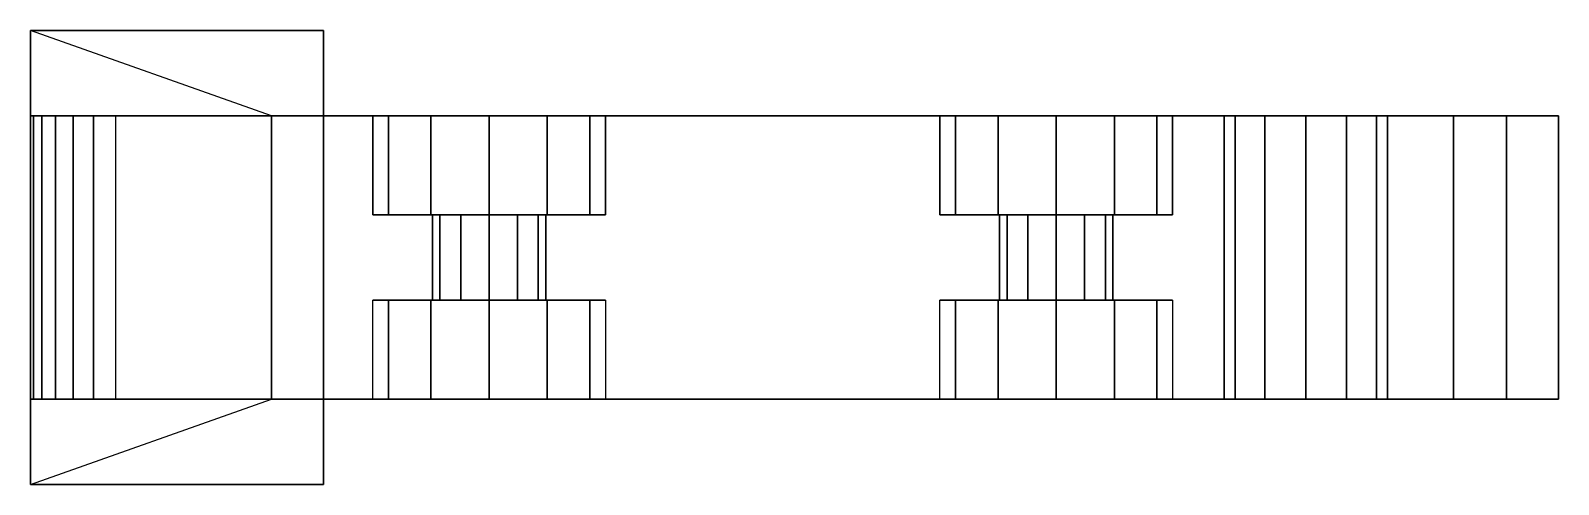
# Model space of a CAD drawing. Extents: x -53.9 to 0, y -3 to 13.
import ezdxf

# ---------------------------------------------------------------- set-up
doc = ezdxf.new("R2010")
doc.units = 0
doc.layers.add('ACESSORIOS', color=252, linetype='CONTINUOUS')

msp = doc.modelspace()

# ---------------------------------------------------------------- linework, layer by layer
at = {"layer": 'ACESSORIOS'}
for p, q in [((-53.88, 13, 2), (-43.55, 13, 2)), ((-43.55, 13, 2), (-43.55, 10, 2)), ((-17.71, 0, 4), (-17.71, 10, 4)), ((-53.88, 5, 2), (-53.88, -3, 2)), ((-50.88, 0, 15.33), (-53.88, 0, 15.33)), ((-53.88, 0, 15.33), (-53.88, 0, 4.1)), ((-50.88, 0, 18.33), (-50.88, 0, 15.33)), ((-37.71, 0, 18.33), (-43.55, 0, 18.33)), ((-39.76, 0, 15.711), (-37.71, 0, 16.26)), ((-35.66, 0, 15.711), (-37.71, 0, 16.26)), ((-37.71, 0, 18.33), (-27.71, 0, 18.33)), ((-34.159, 0, 14.21), (-33.61, 0, 12.16)), ((-3.7, 0, 17.33), (-6.03, 0, 17.33)), ((-3.7, 0, 11.83), (-3.7, 0, 17.33))]:
    msp.add_line(p, q, dxfattribs=at)
for points in [[(-53.88, 13, 4.1), (-53.88, 13, 2), (-53.88, -3, 2), (-53.88, -3, 4.1)], [(-53.88, 13, 2), (-43.55, 13, 2), (-43.55, 13, 4.1), (-53.88, 13, 4.1)], [(-43.55, 10, 4.1), (-43.55, 13, 4.1), (-53.88, 13, 4.1), (-53.88, 10, 4.1)], [(-53.88, 13, 2), (-43.55, 13, 2), (-43.55, 10, 2), (-45.38, 10, 2)], [(-45.38, 0, 2), (-45.38, 10, 2), (-53.88, 13, 2), (-53.88, -3, 2)], [(-43.55, 13, 4.1), (-43.55, -3, 4.1), (-43.55, -3, 2), (-43.55, 13, 2)], [(-53.88, 0, 15.33), (-53.88, 10, 15.33), (-53.88, 10, 4.1), (-53.88, 0, 4.1)], [(-50.88, 10, 15.33), (-53.478, 10, 16.83), (-53.778, 10, 16.106), (-53.88, 10, 15.33)], [(-50.88, 10, 15.33), (-53.88, 10, 15.33), (-53.88, 10, 4.1), (-43.55, 10, 4.1)], [(-52.38, 10, 17.928), (-53.001, 10, 17.451), (-53.478, 10, 16.83), (-50.88, 10, 15.33)], [(-50.88, 10, 15.33), (-50.88, 10, 18.33), (-51.656, 10, 18.228), (-52.38, 10, 17.928)], [(-11.79, 10, 18.33), (-50.88, 10, 18.33), (-50.88, 0, 18.33), (-11.79, 0, 18.33)], [(-43.55, 10, 4.1), (-50.88, 10, 15.33), (-50.88, 10, 18.33), (-43.55, 10, 18.33)], [(-45.38, 0), (-45.38, 0, 2), (-45.38, 10, 2), (-45.38, 10)], [(-43.55, 10), (-43.55, 10, 2), (-45.38, 10, 2), (-45.38, 10)], [(-43.55, 0), (-45.38, 0), (-45.38, 10), (-43.55, 10)], [(-43.55, 0, 4), (-43.55, 0, 4.1), (-43.55, 10, 4.1), (-43.55, 10, 4)], [(-43.55, 10, 4), (-1.83, 10, 4), (-1.83, 0, 4), (-43.55, 0, 4)], [(-43.55, 10, 2), (-43.55, 0, 2), (-43.55, 0), (-43.55, 10)], [(-37.71, 10, 16.26), (-39.76, 10, 15.711), (-43.55, 10, 18.33), (-37.71, 10, 18.33)], [(-41.261, 10, 14.21), (-43.55, 10, 18.33), (-39.76, 10, 15.711)], [(-41.81, 10, 12.16), (-43.55, 10, 12.16), (-43.55, 10, 18.33), (-41.261, 10, 14.21)], [(-43.55, 10, 4), (-43.55, 10, 11.215), (-41.261, 10, 10.11), (-39.76, 10, 8.609)], [(-41.261, 10, 10.11), (-41.81, 10, 12.16), (-43.55, 10, 12.16), (-43.55, 10, 11.215)], [(-37.71, 10, 8.06), (-37.71, 10, 4), (-43.55, 10, 4), (-39.76, 10, 8.609)], [(-27.71, 10, 4), (-35.66, 10, 8.609), (-37.71, 10, 8.06), (-37.71, 10, 4)], [(-37.71, 10, 16.26), (-37.71, 10, 18.33), (-27.71, 10, 18.33), (-35.66, 10, 15.711)], [(-27.71, 10, 4), (-27.71, 10, 12.16), (-34.159, 10, 10.11), (-35.66, 10, 8.609)], [(-34.159, 10, 14.21), (-27.71, 10, 18.33), (-35.66, 10, 15.711)], [(-34.159, 10, 10.11), (-33.61, 10, 12.16), (-27.71, 10, 12.16)], [(-33.61, 10, 12.16), (-27.71, 10, 12.16), (-27.71, 10, 18.33), (-34.159, 10, 14.21)], [(-17.71, 10, 8.06), (-17.71, 10, 4), (-27.71, 10, 4), (-19.76, 10, 8.609)], [(-21.261, 10, 10.11), (-27.71, 10, 12.16), (-27.71, 10, 4), (-19.76, 10, 8.609)], [(-21.261, 10, 10.11), (-21.81, 10, 12.16), (-27.71, 10, 12.16)], [(-17.71, 10, 16.26), (-17.71, 10, 18.33), (-27.71, 10, 18.33), (-19.76, 10, 15.711)], [(-19.76, 10, 15.711), (-21.261, 10, 14.21), (-27.71, 10, 12.16), (-27.71, 10, 18.33)], [(-21.261, 10, 14.21), (-21.81, 10, 12.16), (-27.71, 10, 12.16), (-21.261, 10, 14.21)], [(-15.66, 10, 8.609), (-17.71, 10, 8.06), (-17.71, 10, 4), (-11.79, 10, 4)], [(-17.71, 10, 18.33), (-17.71, 10, 16.26), (-15.66, 10, 15.711), (-11.79, 10, 18.33)], [(-15.66, 10, 8.609), (-14.159, 10, 10.11), (-11.79, 10, 9.58), (-11.79, 10, 4)], [(-15.66, 10, 15.711), (-14.159, 10, 14.21), (-11.79, 10, 15.16), (-11.79, 10, 18.33)], [(-14.159, 10, 10.11), (-13.61, 10, 12.16), (-11.79, 10, 12.16), (-11.79, 10, 9.58)], [(-11.79, 10, 12.16), (-11.79, 10, 15.16), (-14.159, 10, 14.21), (-13.61, 10, 12.16)], [(-11.79, 10, 18.33), (-11.79, 10, 15.16), (-11.79, 0, 15.16), (-11.79, 0, 18.33)], [(-3.7, 10, 4), (-11.79, 10, 4), (-11.79, 10, 12.16), (-3.7, 10, 12.16)], [(-11.404, 10, 13.72), (-11.79, 10, 15.16), (-11.79, 10, 12.16), (-10.35, 10, 12.666)], [(-8.91, 10, 12.28), (-7.745, 10, 12.16), (-11.79, 10, 12.16), (-10.35, 10, 12.666)], [(-8.91, 10, 12.28), (-7.745, 10, 12.16), (-3.7, 10, 12.16), (-7.47, 10, 12.666)], [(-3.7, 10, 12.16), (-7.47, 10, 12.666), (-6.416, 10, 13.72)], [(-3.7, 10, 12.16), (-6.416, 10, 13.72), (-6.03, 10, 15.16)], [(-6.03, 0, 17.33), (-3.7, 0, 17.33), (-3.7, 10, 17.33), (-6.03, 10, 17.33)], [(-6.03, 0, 15.16), (-6.03, 0, 17.33), (-6.03, 10, 17.33), (-6.03, 10, 15.16)], [(-3.7, 10, 12.16), (-3.7, 10, 17.33), (-6.03, 10, 17.33), (-6.03, 10, 15.16)], [(-3.7, 10, 17.33), (-3.7, 10, 6.33), (-3.7, 0, 6.33), (-3.7, 0, 17.33)], [(-3.7, 0, 6.33), (0, 0, 6.33), (0, 10, 6.33), (-3.7, 10, 6.33)], [(-3.7, 10, 6.33), (-1.83, 10, 4), (0, 10, 6.33)], [(-1.83, 10, 4), (-3.7, 10, 4), (-3.7, 10, 6.33)], [(-1.83, 10), (-1.83, 0), (0, 0), (0, 10)], [(-1.83, 0), (-1.83, 0, 4), (-1.83, 10, 4), (-1.83, 10)], [(0, 10, 6.33), (-1.83, 10, 4), (-1.83, 10), (0, 10)], [(0, 0), (0, 0, 6.33), (0, 10, 6.33), (0, 10)], [(-43.55, -3, 4.1), (-43.55, 0, 4.1), (-53.88, 0, 4.1), (-53.88, -3, 4.1)], [(-53.88, -3, 2), (-45.38, 0, 2), (-43.55, 0, 2), (-43.55, -3, 2)], [(-50.88, 0, 15.33), (-53.478, 0, 16.83), (-53.778, 0, 16.106), (-53.88, 0, 15.33)], [(-50.88, 0, 15.33), (-53.88, 0, 15.33), (-53.88, 0, 4.1), (-43.55, 0, 4.1)], [(-52.38, 0, 17.928), (-53.001, 0, 17.451), (-53.478, 0, 16.83), (-50.88, 0, 15.33)], [(-50.88, 0, 15.33), (-50.88, 0, 18.33), (-51.656, 0, 18.228), (-52.38, 0, 17.928)], [(-43.55, 0, 4.1), (-50.88, 0, 15.33), (-50.88, 0, 18.33), (-43.55, 0, 18.33)], [(-43.55, 0, 2), (-45.38, 0, 2), (-45.38, 0), (-43.55, 0)], [(-37.71, 0, 16.26), (-39.76, 0, 15.711), (-43.55, 0, 18.33), (-37.71, 0, 18.33)], [(-41.261, 0, 14.21), (-43.55, 0, 18.33), (-39.76, 0, 15.711)], [(-41.81, 0, 12.16), (-43.55, 0, 12.16), (-43.55, 0, 18.33), (-41.261, 0, 14.21)], [(-37.71, 0, 8.06), (-37.71, 0, 4), (-43.55, 0, 4), (-39.76, 0, 8.609)], [(-43.55, 0, 4), (-43.55, 0, 11.215), (-41.261, 0, 10.11), (-39.76, 0, 8.609)], [(-41.261, 0, 10.11), (-41.81, 0, 12.16), (-43.55, 0, 12.16), (-43.55, 0, 11.215)], [(-27.71, 0, 4), (-35.66, 0, 8.609), (-37.71, 0, 8.06), (-37.71, 0, 4)], [(-37.71, 0, 16.26), (-37.71, 0, 18.33), (-27.71, 0, 18.33), (-35.66, 0, 15.711)], [(-27.71, 0, 4), (-27.71, 0, 12.16), (-34.159, 0, 10.11), (-35.66, 0, 8.609)], [(-34.159, 0, 14.21), (-27.71, 0, 18.33), (-35.66, 0, 15.711)], [(-34.159, 0, 10.11), (-33.61, 0, 12.16), (-27.71, 0, 12.16)], [(-33.61, 0, 12.16), (-27.71, 0, 12.16), (-27.71, 0, 18.33), (-34.159, 0, 14.21)], [(-17.71, 0, 8.06), (-17.71, 0, 4), (-27.71, 0, 4), (-19.76, 0, 8.609)], [(-21.261, 0, 10.11), (-27.71, 0, 12.16), (-27.71, 0, 4), (-19.76, 0, 8.609)], [(-21.261, 0, 10.11), (-21.81, 0, 12.16), (-27.71, 0, 12.16)], [(-17.71, 0, 16.26), (-17.71, 0, 18.33), (-27.71, 0, 18.33), (-19.76, 0, 15.711)], [(-19.76, 0, 15.711), (-21.261, 0, 14.21), (-27.71, 0, 12.16), (-27.71, 0, 18.33)], [(-21.261, 0, 14.21), (-21.81, 0, 12.16), (-27.71, 0, 12.16), (-21.261, 0, 14.21)], [(-15.66, 0, 8.609), (-17.71, 0, 8.06), (-17.71, 0, 4), (-11.79, 0, 4)], [(-17.71, 0, 18.33), (-17.71, 0, 16.26), (-15.66, 0, 15.711), (-11.79, 0, 18.33)], [(-15.66, 0, 8.609), (-14.159, 0, 10.11), (-11.79, 0, 9.58), (-11.79, 0, 4)], [(-15.66, 0, 15.711), (-14.159, 0, 14.21), (-11.79, 0, 15.16), (-11.79, 0, 18.33)], [(-14.159, 0, 10.11), (-13.61, 0, 12.16), (-11.79, 0, 12.16), (-11.79, 0, 9.58)], [(-11.79, 0, 12.16), (-11.79, 0, 15.16), (-14.159, 0, 14.21), (-13.61, 0, 12.16)], [(-3.7, 0, 4), (-11.79, 0, 4), (-11.79, 0, 12.16), (-3.7, 0, 12.16)], [(-11.404, 0, 13.72), (-11.79, 0, 15.16), (-11.79, 0, 12.16), (-10.35, 0, 12.666)], [(-8.91, 0, 12.28), (-7.745, 0, 12.16), (-11.79, 0, 12.16), (-10.35, 0, 12.666)], [(-8.91, 0, 12.28), (-7.745, 0, 12.16), (-3.7, 0, 12.16), (-7.47, 0, 12.666)], [(-3.7, 0, 12.16), (-7.47, 0, 12.666), (-6.416, 0, 13.72)], [(-3.7, 0, 12.16), (-6.416, 0, 13.72), (-6.03, 0, 15.16)], [(-3.7, 0, 12.16), (-3.7, 0, 17.33), (-6.03, 0, 17.33), (-6.03, 0, 15.16)], [(-3.7, 0, 6.33), (-1.83, 0, 4), (0, 0, 6.33)], [(-3.7, 0, 4), (-3.7, 0, 6.33), (-1.83, 0, 4)], [(0, 0, 6.33), (-1.83, 0, 4), (-1.83, 0), (0, 0)], [(-53.88, -3, 2), (-43.55, -3, 2), (-43.55, -3, 4.1), (-53.88, -3, 4.1)]]:
    msp.add_3dface(points, dxfattribs=at)

# ---------------------------------------------------------------- meshes
mesh = msp.add_polymesh((2, 7), dxfattribs=at)
for k, corner in enumerate([(-50.88, 0, 18.33), (-51.656, 0, 18.228), (-52.38, 0, 17.928), (-53.001, 0, 17.451), (-53.478, 0, 16.83), (-53.778, 0, 16.106), (-53.88, 0, 15.33), (-50.88, 10, 18.33), (-51.656, 10, 18.228), (-52.38, 10, 17.928), (-53.001, 10, 17.451), (-53.478, 10, 16.83), (-53.778, 10, 16.106), (-53.88, 10, 15.33)]):
    mesh.set_mesh_vertex(divmod(k, 7), corner)
mesh = msp.add_polymesh((2, 7), dxfattribs=at)
for k, corner in enumerate([(-33.61, 6.5, 12.16), (-34.159, 6.5, 14.21), (-35.66, 6.5, 15.711), (-37.71, 6.5, 16.26), (-39.76, 6.5, 15.711), (-41.261, 6.5, 14.21), (-41.81, 6.5, 12.16), (-33.61, 10, 12.16), (-34.159, 10, 14.21), (-35.66, 10, 15.711), (-37.71, 10, 16.26), (-39.76, 10, 15.711), (-41.261, 10, 14.21), (-41.81, 10, 12.16)]):
    mesh.set_mesh_vertex(divmod(k, 7), corner)
mesh = msp.add_polymesh((2, 7), dxfattribs=at)
for k, corner in enumerate([(-41.81, 6.5, 12.16), (-41.261, 6.5, 10.11), (-39.76, 6.5, 8.609), (-37.71, 6.5, 8.06), (-35.66, 6.5, 8.609), (-34.159, 6.5, 10.11), (-33.61, 6.5, 12.16), (-41.81, 10, 12.16), (-41.261, 10, 10.11), (-39.76, 10, 8.609), (-37.71, 10, 8.06), (-35.66, 10, 8.609), (-34.159, 10, 10.11), (-33.61, 10, 12.16)]):
    mesh.set_mesh_vertex(divmod(k, 7), corner)
mesh = msp.add_polymesh((2, 7), dxfattribs=at)
for k, corner in enumerate([(-13.61, 6.5, 12.16), (-14.159, 6.5, 14.21), (-15.66, 6.5, 15.711), (-17.71, 6.5, 16.26), (-19.76, 6.5, 15.711), (-21.261, 6.5, 14.21), (-21.81, 6.5, 12.16), (-13.61, 10, 12.16), (-14.159, 10, 14.21), (-15.66, 10, 15.711), (-17.71, 10, 16.26), (-19.76, 10, 15.711), (-21.261, 10, 14.21), (-21.81, 10, 12.16)]):
    mesh.set_mesh_vertex(divmod(k, 7), corner)
mesh = msp.add_polymesh((2, 7), dxfattribs=at)
for k, corner in enumerate([(-21.81, 6.5, 12.16), (-21.261, 6.5, 10.11), (-19.76, 6.5, 8.609), (-17.71, 6.5, 8.06), (-15.66, 6.5, 8.609), (-14.159, 6.5, 10.11), (-13.61, 6.5, 12.16), (-21.81, 10, 12.16), (-21.261, 10, 10.11), (-19.76, 10, 8.609), (-17.71, 10, 8.06), (-15.66, 10, 8.609), (-14.159, 10, 10.11), (-13.61, 10, 12.16)]):
    mesh.set_mesh_vertex(divmod(k, 7), corner)
mesh = msp.add_polymesh((2, 7), dxfattribs=at)
for k, corner in enumerate([(-6.03, 0, 15.16), (-6.416, 0, 13.72), (-7.47, 0, 12.666), (-8.91, 0, 12.28), (-10.35, 0, 12.666), (-11.404, 0, 13.72), (-11.79, 0, 15.16), (-6.03, 10, 15.16), (-6.416, 10, 13.72), (-7.47, 10, 12.666), (-8.91, 10, 12.28), (-10.35, 10, 12.666), (-11.404, 10, 13.72), (-11.79, 10, 15.16)]):
    mesh.set_mesh_vertex(divmod(k, 7), corner)
mesh = msp.add_polymesh((2, 7), dxfattribs=at)
for k, corner in enumerate([(-35.71, 6.5, 12.16), (-35.978, 6.5, 13.16), (-36.71, 6.5, 13.892), (-37.71, 6.5, 14.16), (-38.71, 6.5, 13.892), (-39.442, 6.5, 13.16), (-39.71, 6.5, 12.16), (-33.61, 6.5, 12.16), (-34.159, 6.5, 14.21), (-35.66, 6.5, 15.711), (-37.71, 6.5, 16.26), (-39.76, 6.5, 15.711), (-41.261, 6.5, 14.21), (-41.81, 6.5, 12.16)]):
    mesh.set_mesh_vertex(divmod(k, 7), corner)
mesh = msp.add_polymesh((2, 7), dxfattribs=at)
for k, corner in enumerate([(-35.71, 6.5, 12.16), (-35.978, 6.5, 11.16), (-36.71, 6.5, 10.428), (-37.71, 6.5, 10.16), (-38.71, 6.5, 10.428), (-39.442, 6.5, 11.16), (-39.71, 6.5, 12.16), (-33.61, 6.5, 12.16), (-34.159, 6.5, 10.11), (-35.66, 6.5, 8.609), (-37.71, 6.5, 8.06), (-39.76, 6.5, 8.609), (-41.261, 6.5, 10.11), (-41.81, 6.5, 12.16)]):
    mesh.set_mesh_vertex(divmod(k, 7), corner)
mesh = msp.add_polymesh((2, 7), dxfattribs=at)
for k, corner in enumerate([(-39.71, 6.5, 12.16), (-39.442, 6.5, 11.16), (-38.71, 6.5, 10.428), (-37.71, 6.5, 10.16), (-36.71, 6.5, 10.428), (-35.978, 6.5, 11.16), (-35.71, 6.5, 12.16), (-39.71, 3.5, 12.16), (-39.442, 3.5, 11.16), (-38.71, 3.5, 10.428), (-37.71, 3.5, 10.16), (-36.71, 3.5, 10.428), (-35.978, 3.5, 11.16), (-35.71, 3.5, 12.16)]):
    mesh.set_mesh_vertex(divmod(k, 7), corner)
mesh = msp.add_polymesh((2, 7), dxfattribs=at)
for k, corner in enumerate([(-39.71, 3.5, 12.16), (-39.442, 3.5, 13.16), (-38.71, 3.5, 13.892), (-37.71, 3.5, 14.16), (-36.71, 3.5, 13.892), (-35.978, 3.5, 13.16), (-35.71, 3.5, 12.16), (-39.71, 6.5, 12.16), (-39.442, 6.5, 13.16), (-38.71, 6.5, 13.892), (-37.71, 6.5, 14.16), (-36.71, 6.5, 13.892), (-35.978, 6.5, 13.16), (-35.71, 6.5, 12.16)]):
    mesh.set_mesh_vertex(divmod(k, 7), corner)
mesh = msp.add_polymesh((2, 7), dxfattribs=at)
for k, corner in enumerate([(-21.81, 6.5, 12.16), (-21.261, 6.5, 10.11), (-19.76, 6.5, 8.609), (-17.71, 6.5, 8.06), (-15.66, 6.5, 8.609), (-14.159, 6.5, 10.11), (-13.61, 6.5, 12.16), (-19.71, 6.5, 12.16), (-19.442, 6.5, 11.16), (-18.71, 6.5, 10.428), (-17.71, 6.5, 10.16), (-16.71, 6.5, 10.428), (-15.978, 6.5, 11.16), (-15.71, 6.5, 12.16)]):
    mesh.set_mesh_vertex(divmod(k, 7), corner)
mesh = msp.add_polymesh((2, 7), dxfattribs=at)
for k, corner in enumerate([(-19.71, 6.5, 12.16), (-19.442, 6.5, 13.16), (-18.71, 6.5, 13.892), (-17.71, 6.5, 14.16), (-16.71, 6.5, 13.892), (-15.978, 6.5, 13.16), (-15.71, 6.5, 12.16), (-21.81, 6.5, 12.16), (-21.261, 6.5, 14.21), (-19.76, 6.5, 15.711), (-17.71, 6.5, 16.26), (-15.66, 6.5, 15.711), (-14.159, 6.5, 14.21), (-13.61, 6.5, 12.16)]):
    mesh.set_mesh_vertex(divmod(k, 7), corner)
mesh = msp.add_polymesh((2, 7), dxfattribs=at)
for k, corner in enumerate([(-15.71, 3.5, 12.16), (-15.978, 3.5, 13.16), (-16.71, 3.5, 13.892), (-17.71, 3.5, 14.16), (-18.71, 3.5, 13.892), (-19.442, 3.5, 13.16), (-19.71, 3.5, 12.16), (-15.71, 6.5, 12.16), (-15.978, 6.5, 13.16), (-16.71, 6.5, 13.892), (-17.71, 6.5, 14.16), (-18.71, 6.5, 13.892), (-19.442, 6.5, 13.16), (-19.71, 6.5, 12.16)]):
    mesh.set_mesh_vertex(divmod(k, 7), corner)
mesh = msp.add_polymesh((2, 7), dxfattribs=at)
for k, corner in enumerate([(-19.71, 3.5, 12.16), (-19.442, 3.5, 11.16), (-18.71, 3.5, 10.428), (-17.71, 3.5, 10.16), (-16.71, 3.5, 10.428), (-15.978, 3.5, 11.16), (-15.71, 3.5, 12.16), (-19.71, 6.5, 12.16), (-19.442, 6.5, 11.16), (-18.71, 6.5, 10.428), (-17.71, 6.5, 10.16), (-16.71, 6.5, 10.428), (-15.978, 6.5, 11.16), (-15.71, 6.5, 12.16)]):
    mesh.set_mesh_vertex(divmod(k, 7), corner)
mesh = msp.add_polymesh((2, 7), dxfattribs=at)
for k, corner in enumerate([(-41.81, 3.5, 12.16), (-41.261, 3.5, 10.11), (-39.76, 3.5, 8.609), (-37.71, 3.5, 8.06), (-35.66, 3.5, 8.609), (-34.159, 3.5, 10.11), (-33.61, 3.5, 12.16), (-41.81, 0, 12.16), (-41.261, 0, 10.11), (-39.76, 0, 8.609), (-37.71, 0, 8.06), (-35.66, 0, 8.609), (-34.159, 0, 10.11), (-33.61, 0, 12.16)]):
    mesh.set_mesh_vertex(divmod(k, 7), corner)
mesh = msp.add_polymesh((2, 7), dxfattribs=at)
for k, corner in enumerate([(-33.61, 0, 12.16), (-34.159, 0, 14.21), (-35.66, 0, 15.711), (-37.71, 0, 16.26), (-39.76, 0, 15.711), (-41.261, 0, 14.21), (-41.81, 0, 12.16), (-33.61, 3.5, 12.16), (-34.159, 3.5, 14.21), (-35.66, 3.5, 15.711), (-37.71, 3.5, 16.26), (-39.76, 3.5, 15.711), (-41.261, 3.5, 14.21), (-41.81, 3.5, 12.16)]):
    mesh.set_mesh_vertex(divmod(k, 7), corner)
mesh = msp.add_polymesh((2, 7), dxfattribs=at)
for k, corner in enumerate([(-41.81, 3.5, 12.16), (-41.261, 3.5, 10.11), (-39.76, 3.5, 8.609), (-37.71, 3.5, 8.06), (-35.66, 3.5, 8.609), (-34.159, 3.5, 10.11), (-33.61, 3.5, 12.16), (-39.71, 3.5, 12.16), (-39.442, 3.5, 11.16), (-38.71, 3.5, 10.428), (-37.71, 3.5, 10.16), (-36.71, 3.5, 10.428), (-35.978, 3.5, 11.16), (-35.71, 3.5, 12.16)]):
    mesh.set_mesh_vertex(divmod(k, 7), corner)
mesh = msp.add_polymesh((2, 7), dxfattribs=at)
for k, corner in enumerate([(-41.81, 3.5, 12.16), (-41.261, 3.5, 14.21), (-39.76, 3.5, 15.711), (-37.71, 3.5, 16.26), (-35.66, 3.5, 15.711), (-34.159, 3.5, 14.21), (-33.61, 3.5, 12.16), (-39.71, 3.5, 12.16), (-39.442, 3.5, 13.16), (-38.71, 3.5, 13.892), (-37.71, 3.5, 14.16), (-36.71, 3.5, 13.892), (-35.978, 3.5, 13.16), (-35.71, 3.5, 12.16)]):
    mesh.set_mesh_vertex(divmod(k, 7), corner)
mesh = msp.add_polymesh((2, 7), dxfattribs=at)
for k, corner in enumerate([(-21.81, 3.5, 12.16), (-21.261, 3.5, 10.11), (-19.76, 3.5, 8.609), (-17.71, 3.5, 8.06), (-15.66, 3.5, 8.609), (-14.159, 3.5, 10.11), (-13.61, 3.5, 12.16), (-21.81, 0, 12.16), (-21.261, 0, 10.11), (-19.76, 0, 8.609), (-17.71, 0, 8.06), (-15.66, 0, 8.609), (-14.159, 0, 10.11), (-13.61, 0, 12.16)]):
    mesh.set_mesh_vertex(divmod(k, 7), corner)
mesh = msp.add_polymesh((2, 7), dxfattribs=at)
for k, corner in enumerate([(-13.61, 0, 12.16), (-14.159, 0, 14.21), (-15.66, 0, 15.711), (-17.71, 0, 16.26), (-19.76, 0, 15.711), (-21.261, 0, 14.21), (-21.81, 0, 12.16), (-13.61, 3.5, 12.16), (-14.159, 3.5, 14.21), (-15.66, 3.5, 15.711), (-17.71, 3.5, 16.26), (-19.76, 3.5, 15.711), (-21.261, 3.5, 14.21), (-21.81, 3.5, 12.16)]):
    mesh.set_mesh_vertex(divmod(k, 7), corner)
mesh = msp.add_polymesh((2, 7), dxfattribs=at)
for k, corner in enumerate([(-21.81, 3.5, 12.16), (-21.261, 3.5, 10.11), (-19.76, 3.5, 8.609), (-17.71, 3.5, 8.06), (-15.66, 3.5, 8.609), (-14.159, 3.5, 10.11), (-13.61, 3.5, 12.16), (-19.71, 3.5, 12.16), (-19.442, 3.5, 11.16), (-18.71, 3.5, 10.428), (-17.71, 3.5, 10.16), (-16.71, 3.5, 10.428), (-15.978, 3.5, 11.16), (-15.71, 3.5, 12.16)]):
    mesh.set_mesh_vertex(divmod(k, 7), corner)
mesh = msp.add_polymesh((2, 7), dxfattribs=at)
for k, corner in enumerate([(-21.81, 3.5, 12.16), (-21.261, 3.5, 14.21), (-19.76, 3.5, 15.711), (-17.71, 3.5, 16.26), (-15.66, 3.5, 15.711), (-14.159, 3.5, 14.21), (-13.61, 3.5, 12.16), (-19.71, 3.5, 12.16), (-19.442, 3.5, 13.16), (-18.71, 3.5, 13.892), (-17.71, 3.5, 14.16), (-16.71, 3.5, 13.892), (-15.978, 3.5, 13.16), (-15.71, 3.5, 12.16)]):
    mesh.set_mesh_vertex(divmod(k, 7), corner)

doc.saveas('drawing.dxf')
